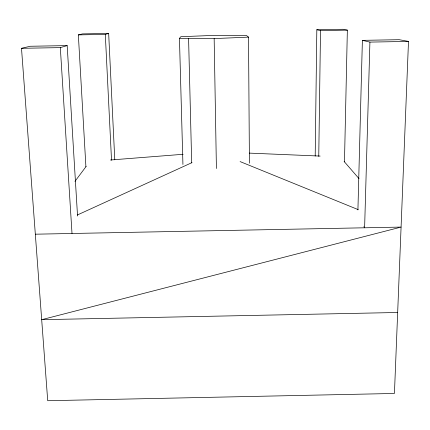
<?xml version="1.0" encoding="UTF-8"?>
<svg xmlns="http://www.w3.org/2000/svg" width="430" height="430" viewBox="0 0 430 430"><rect width="100%" height="100%" fill="white"/><g stroke="black" fill="none" stroke-linecap="round" stroke-linejoin="round"><path stroke-width="0.64" d="M315.195 156.047L316.819 29.745L342.785 29.283L347.354 30.127L344.478 161.879M318.759 156.348L320.511 30.6L316.819 29.745M357.921 209.921L362.388 40.35L399.185 39.694L408.5 41.414L394.434 393.466L47.714 400.717L21.5 48.305L30.17 46.263L67.177 45.602L77.545 216.027M362.388 40.35L369.918 42.102L364.613 227.792L363.844 226.701M74.949 181.374L86.156 166.431M182.933 164.464L179.45 38.351L180.804 36.722L213.554 35.4L246.562 35.556L248.513 37.125L249.427 163.212M77.405 214.968L192.059 162.583M21.5 48.305L60.318 47.617L67.177 45.602M85.909 166.759L78.346 34.889L105.307 34.411L108.666 33.427L114.783 159.82M78.346 34.889L82.592 33.889L108.666 33.427M110.44 160.003L183.153 154.284M179.45 38.351L214.156 38.598L248.513 37.125M35.325 234.194L401.082 227.083L41.683 319.683L397.669 312.492M369.918 42.102L408.5 41.414M320.511 30.6L347.354 30.127M249.266 153.112L320.119 156.079M240.085 161.578L358.19 209.63M344.113 161.46L359.012 178.622M60.318 47.617L72.009 233.485M105.307 34.411L111.52 160.245M188.582 38.415L191.683 162.905M214.156 38.598L216.414 168.506"/></g></svg>
